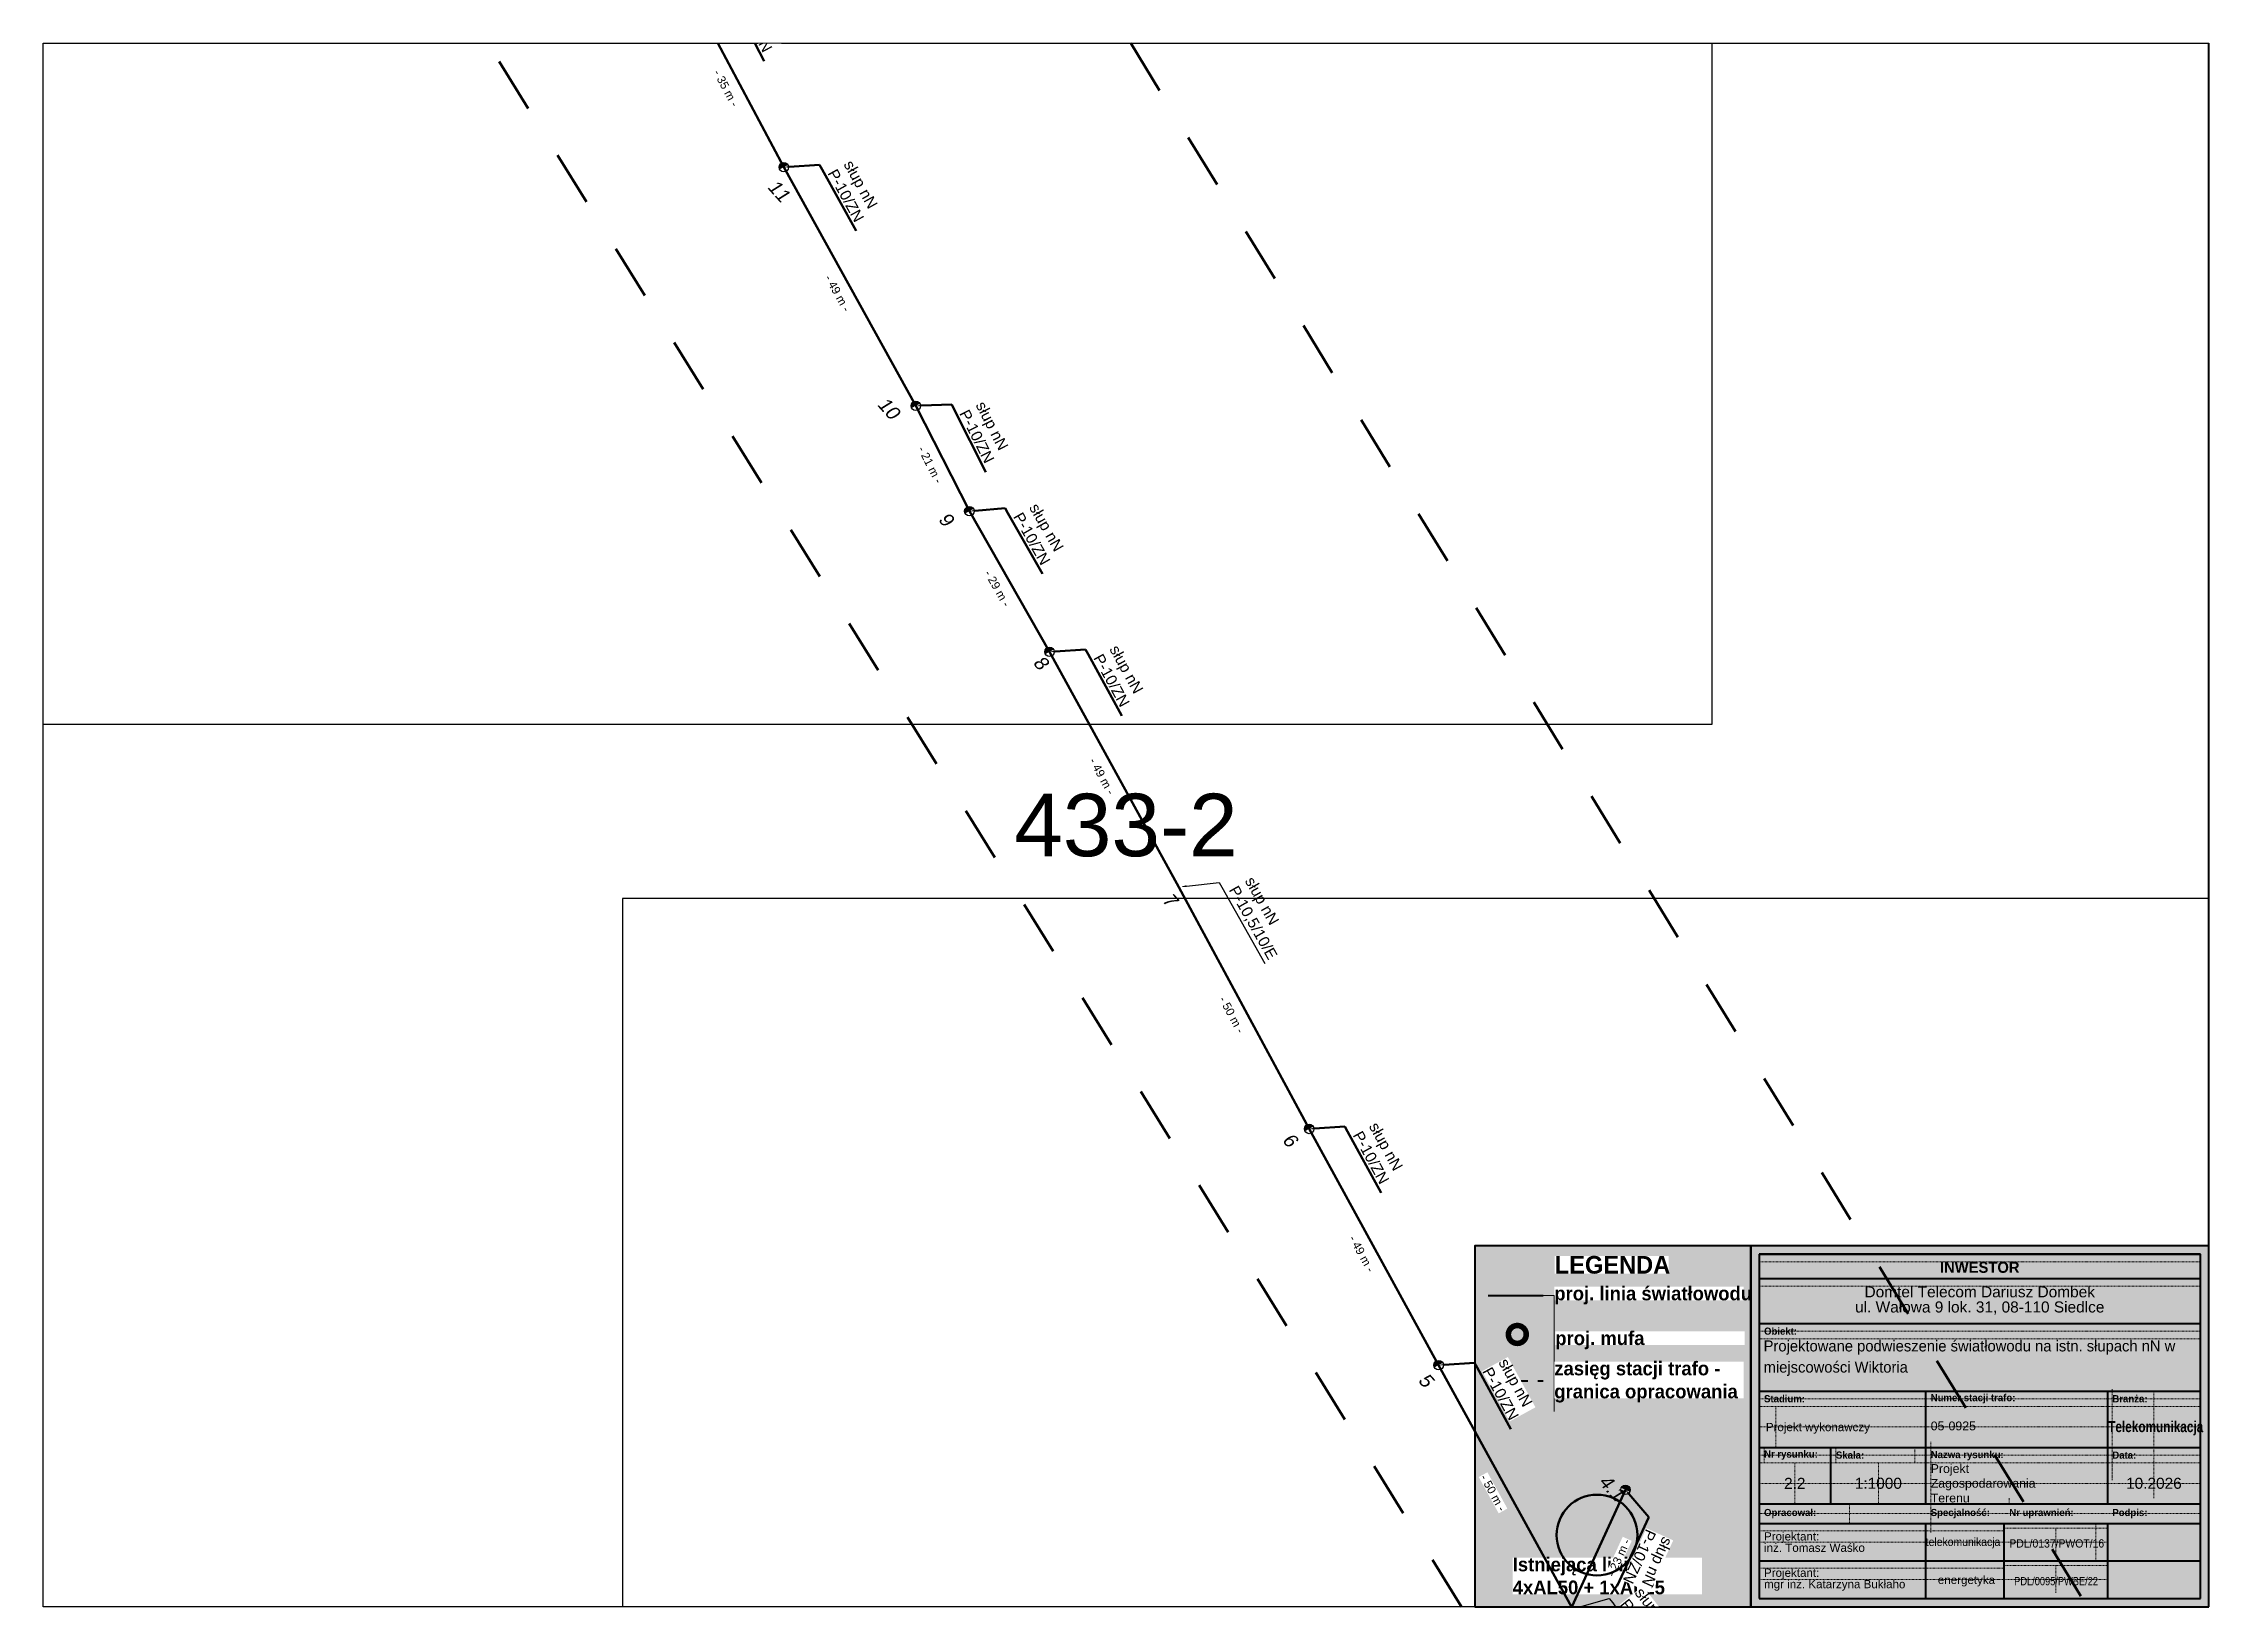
# Paper-space layout '433-2' of a CAD drawing. Header units: millimetres. Extents: x 0 to 393, y 0 to 283.
# The model-space entities are those that its viewports show. They can reach past a viewport. Long polylines and large blocks are cut down to what shows.
import ezdxf
from ezdxf import colors
from ezdxf.entities.mleader import LeaderData, LeaderLine
from ezdxf.enums import TextEntityAlignment as Align
from ezdxf.math import Vec2, Vec3

# ---------------------------------------------------------------- set-up
doc = ezdxf.new("R2010")
doc.units = ezdxf.units.MM
for name, pattern in [('4002', [2, 1, -1]), ('ACAD_ISO03W100', [30, 12, -18]), ('DGN Style 2', [0.005224, 0.003135, -0.00209])]:
    doc.linetypes.add(name, pattern=pattern)
doc.layers.add('!tele', color=30, linetype='Continuous', lineweight=50, plot=False)
doc.layers.add('@KonstrTabelki', color=253, linetype='DGN Style 2', lineweight=0, plot=False)
for name, color, linetype, lineweight in [('!trafo', 6, '4002', 50), ('@Tabelka', 7, 'Continuous', 13), ('_mm zasięg trafo', 6, 'ACAD_ISO03W100', 35), ('_numery', 7, 'Continuous', 40), ('_PRZEWIESZENIA', 6, 'Continuous', 50), ('_światłowód', 30, 'Continuous', 50)]:
    doc.layers.add(name, color=color, linetype=linetype, lineweight=lineweight)
for name, color, linetype in [('_MM mufy', 3, 'Continuous'), ('_MM opisy', 7, 'Continuous'), ('_MM slupy', 5, 'Continuous')]:
    doc.layers.add(name, color=color, linetype=linetype)
doc.layers.add('DIM', color=7, linetype='Continuous', plot=False)
doc.styles.add('BardzoMale-PrawaGora', font='arial.ttf', dxfattribs={"height": 0.0025})
doc.styles.get("Standard").update_dxf_attribs({"font": 'arial.ttf'})
doc.dimstyles.new('opis linie', dxfattribs={"dimtxt": 1.5, "dimasz": 0.18, "dimexe": 0.18, "dimexo": 0.0625, "dimgap": 2.5, "dimtad": 4, "dimdec": 0, "dimzin": 0, "dimdsep": 46, "dimtxsty": 'Standard', "dimcen": 0.09, "dimse1": 1, "dimse2": 1, "dimsd1": 1, "dimsd2": 1, "dimclrt": 256, "dimadec": 0, "dimazin": 0, "dimtfac": 1, "dimtdec": 0, "dimtofl": 0, "dimtmove": 0, "dimatfit": 3, "dimfxl": 1, "dimtfill": 1, "dimtolj": 1, "dimtzin": 0, "dimarcsym": 0})

# ---------------------------------------------------------------- blocks, each defined once
blk = doc.blocks.new('tabelka')
at = {"true_color": 0xffffff, "transparency": 33554687}
h = blk.add_hatch(color=7, dxfattribs=at)
h.dxf.hatch_style = 1
h.paths.add_polyline_path([(-83, 65.41), (0, 65.41), (0, 0), (-83, 0)])
at = {"layer": '@KonstrTabelki', "lineweight": 0}
for p, q in [((-1.5, 62.52), (-81.5, 62.52)), ((-1.5, 58.08), (-81.5, 58.08)), ((-1.5, 49.94), (-81.5, 49.94)), ((-81.5, 48.55), (-1.5, 48.55)), ((-17.47, 39.44), (-17.47, 22.94)), ((-1.5, 37.69), (-81.5, 37.69)), ((-81.5, 36.3), (-1.5, 36.3)), ((-78.46, 36.3), (-78.46, 28.86)), ((-9.93, 19.68), (-9.93, 39.08)), ((-81.5, 32.58), (-1.5, 32.58)), ((-80.6, 28.86), (-80.6, 26.08)), ((-67.58, 28.86), (-67.58, 26.08)), ((-53.27, 26.08), (-53.27, 28.86)), ((-50.39, 29.9), (-50.39, 18.64)), ((-17.47, 28.86), (-17.47, 22.94)), ((-9.93, 19.68), (-9.93, 28.86)), ((-1.5, 27.47), (-81.5, 27.47)), ((-81.5, 26.08), (-1.5, 26.08)), ((-74.99, 18.64), (-74.99, 26.08)), ((-59.88, 18.64), (-59.88, 26.08)), ((-1.5, 27.47), (-18.36, 27.47)), ((-1.5, 22.36), (-81.5, 22.36)), ((-36.15, 19.68), (-36.15, 18.64)), ((-1.5, 22.36), (-18.36, 22.36)), ((-81.5, 16.88), (-1.5, 16.88)), ((-65.11, 18.64), (-65.11, 15.11)), ((-50.39, 18.64), (-50.39, 13.41)), ((-37.05, 13.77), (-81.5, 13.77)), ((-37.05, 14.25), (-18.36, 14.25)), ((-27.71, 14.25), (-27.71, 9.31)), ((-20.43, 15.11), (-20.43, 8.31)), ((-37.05, 11.71), (-81.5, 11.71)), ((-18.36, 11.71), (-37.05, 11.71)), ((-37.05, 6.97), (-81.5, 6.97)), ((-37.05, 4.9), (-81.5, 4.9)), ((-37.05, 7.44), (-18.36, 7.44)), ((-18.36, 4.9), (-37.05, 4.9)), ((-27.71, 7.44), (-27.71, 2.5))]:
    blk.add_line(p, q, dxfattribs=at)
at = {"layer": '@KonstrTabelki'}
for points in [[(-51.29, 28.86), (-51.29, 39.08)], [(-51.29, 18.64), (-51.29, 28.86)]]:
    blk.add_lwpolyline(points, dxfattribs=at)
at = {"layer": '@Tabelka', "lineweight": 40}
for p, q in [((0, 65.41), (-83, 65.41)), ((-83, 65.41), (-83, 0)), ((-81.5, 63.91), (-1.5, 63.91)), ((-1.5, 63.91), (-81.5, 63.91)), ((-81.5, 63.91), (-81.5, 1.5)), ((-1.5, 1.5), (-1.5, 63.91)), ((0, 0), (0, 65.41)), ((-81.5, 59.47), (-1.5, 59.47)), ((-81.5, 51.33), (-1.5, 51.33)), ((-81.5, 39.08), (-1.5, 39.08)), ((-81.5, 39.08), (-18.36, 39.08)), ((-51.29, 28.86), (-51.29, 39.08)), ((-51.29, 28.86), (-51.29, 35.67)), ((-18.36, 39.08), (-18.36, 28.86)), ((-81.5, 28.86), (-18.36, 28.86)), ((-68.48, 18.64), (-68.48, 28.86)), ((-51.29, 18.64), (-51.29, 28.86)), ((-18.36, 28.86), (-1.5, 28.86)), ((-18.36, 28.86), (-18.36, 18.64)), ((-51.29, 18.64), (-51.29, 25.45)), ((-18.36, 25.45), (-18.36, 18.64)), ((-81.5, 18.64), (-1.5, 18.64)), ((-81.5, 18.64), (-1.5, 18.64)), ((-81.5, 15.11), (-1.5, 15.11)), ((-51.29, 1.5), (-51.29, 15.11)), ((-37.05, 1.5), (-37.05, 15.11)), ((-18.36, 15.11), (-18.36, 1.5)), ((-81.5, 8.31), (-1.5, 8.31)), ((-81.5, 8.31), (-1.5, 8.31)), ((-81.5, 1.5), (-1.5, 1.5)), ((-83, 0), (0, 0))]:
    blk.add_line(p, q, dxfattribs=at)
at = {"layer": '@Tabelka'}
for s, insert, char_height, attachment_point, line_spacing_factor in [('{\\fLato Light|b1|i0|c238|p34;INWESTOR}', (-41.5, 62.52), 2, 2, 0.825), ('Domtel Telecom Dariusz Dombek\\Pul. Wałowa 9 lok. 31, 08-110 Siedlce', (-41.5, 58.08), 2, 2, 0.825), ('{\\fLato Light|b1|i0|c238|p34;Obiekt:}', (-80.6, 49.94), 1.3, 4, 0.946154), ('{\\fLato Light|b1|i0|c238|p34;Branża:}', (-17.47, 37.69), 1.3, 4, 0.946154), ('Projekt wykonawczy', (-80.27, 32.34), 1.5, 4, 0.825), ('{\\fLato Light|b1|i0|c238|p34;\\W0.8;Telekomunikacja}', (-9.6, 32.34), 2, 5, 0.76875), ('{\\fLato Light|b1|i0|c238|p34;Nr rysunku:}', (-80.6, 27.47), 1.3, 4, 0.946154), ('{\\fLato Light|b1|i0|c238|p34;Skala:}', (-67.58, 27.47), 1.3, 4, 0.946154), ('{\\fLato Light|b1|i0|c238|p34;Nazwa rysunku:}', (-50.39, 27.38), 1.3, 4, 0.946154), ('{\\fLato Light|b1|i0|c238|p34;Data:}', (-17.47, 27.47), 1.3, 4, 0.946154), ('10.2026', (-9.93, 22.36), 2, 5, 0.825), ('{\\fLato Light|b1|i0|c238|p34;Opracował:}', (-80.6, 16.88), 1.3, 4, 0.946154), ('{\\fLato Light|b1|i0|c238|p34;Specjalność:}', (-50.39, 16.88), 1.3, 4, 0.946154), ('{\\fLato Light|b1|i0|c238|p34;Nr uprawnień:}', (-36.15, 16.88), 1.3, 4, 0.946154), ('{\\fLato Light|b1|i0|c238|p34;Podpis:}', (-17.47, 16.88), 1.3, 4, 0.946154)]:
    blk.add_mtext(s, dxfattribs=dict(at, insert=insert, char_height=char_height, attachment_point=attachment_point, line_spacing_factor=line_spacing_factor))
for s, insert, char_height, width, attachment_point, line_spacing_factor in [('{\\fLato Light|b1|i0|c238|p34;Stadium:}', (-80.6, 37.69), 1.3, 8.6456, 4, 0.946154), ('{\\fLato Light|b1|i0|c238|p34;Numer stacji trafo:}', (-50.39, 37.69), 1.3, 16.1141, 4, 0.946154), ('Projektant:\\Pinż. Tomasz Waśko', (-80.6, 11.71), 1.5, 27.9275, 4, 0.825), ('{\\W0.9;telekomunikacja}', (-44.53, 11.53), 1.5, 22.915, 5, 0.825), ('{\\W0.9;PDL/0137/PWOT/16}', (-27.54, 11.46), 1.5, 22.915, 5, 0.825), ('Projektant:\\Pmgr inż. Katarzyna Bukłaho', (-80.6, 4.9), 1.5, 27.9275, 4, 0.825), ('energetyka', (-43.91, 4.64), 1.5, 22.915, 5, 0.825), ('{\\W0.8;PDL/0095/PWBE/22}', (-27.66, 4.62), 1.5, 22.915, 5, 0.825)]:
    blk.add_mtext(s, dxfattribs=dict(at, insert=insert, char_height=char_height, width=width, attachment_point=attachment_point, line_spacing_factor=line_spacing_factor))
blk = doc.blocks.new('mufa')
at = {"layer": '_MM mufy'}
h = blk.add_hatch(color=256, dxfattribs=at)
h.dxf.hatch_style = 1
h.paths.add_polyline_path([(2.15, 0.12, 1), (-2.1, -0.05, 1)])
h.paths.add_polyline_path([(-1.1, -0.01, -1), (1.15, 0.08, -1)], flags=16)
h.paths.add_polyline_path([(-0.83, 0, -1), (0.88, 0.07, -1)], flags=0)
blk = doc.blocks.new('legenda')
at = {"true_color": 0xffffff, "transparency": 33554687}
h = blk.add_hatch(color=7, dxfattribs=at)
h.dxf.hatch_style = 1
h.paths.add_polyline_path([(-50, 65.41), (0, 65.41), (0, 0), (-50, 0)])
at = {"lineweight": 40}
blk.add_lwpolyline([(0, 65.41), (-50, 65.41), (-50, 0)], dxfattribs=at)
at = {"layer": '_mm zasięg trafo', "lineweight": 40, "ltscale": 0.1}
blk.add_lwpolyline([(-47.62, 40.95), (-37.62, 40.95)], dxfattribs=at)
at = {"layer": '_światłowód', "lineweight": 40}
blk.add_lwpolyline([(-47.62, 56.41), (-37.62, 56.41)], dxfattribs=at)
at = {"layer": '_mm zasięg trafo'}
blk.add_blockref('mufa', (-42.35, 49.31), dxfattribs=at)
at = {"layer": '_mm zasięg trafo', "bg_fill": 3, "box_fill_scale": 1, "bg_fill_color": 256, "bg_fill_transparency": 0}
for s, width, heights, insert, char_height, attachment_point in [('{\\fLato Light|b1|i0|c238|p34;\\C7;LEGENDA}', 20.65, [-3.27], (-35.53, 63.58), 3.2, 1), ('\\pxt4;{\\fLato Light|b1|i0|c238|p34;\\C7;proj. linia światłowodu}', 34.3358, [0], (-35.62, 56.41), 2.5, 4)]:
    blk.add_mtext_dynamic_manual_height_columns(s, width=width, gutter_width=1, heights=heights, dxfattribs=dict(at, insert=insert, char_height=char_height, attachment_point=attachment_point))
at = {"layer": 'Defpoints', "color": 252, "lineweight": 0, "true_color": 0x939598}
blk.add_lwpolyline([(-37.62, 56.41), (-35.62, 56.41), (-35.62, 35.41)], dxfattribs=at)
at = {"layer": '_mm zasięg trafo', "char_height": 2.5, "attachment_point": 4, "bg_fill": 3, "box_fill_scale": 1, "bg_fill_color": 256, "bg_fill_transparency": 0}
for s, heights, insert in [('\\pxt4;{\\fLato Light|b1|i0|c238|p34;\\C7;proj. mufa}', [0], (-35.44, 48.3)), ('\\pxt4;{\\fLato Light|b1|i0|c238|p34;\\C7;zasięg stacji trafo - granica opracowania}', [-7.36], (-35.62, 40.72))]:
    blk.add_mtext_dynamic_manual_height_columns(s, width=34.3358, gutter_width=1, heights=heights, dxfattribs=dict(at, insert=insert))
at = {"lineweight": 40}
blk.add_lwpolyline([(-50, 0), (0, 0), (0, 65.41)], dxfattribs=at)
at = {"layer": '_mm zasięg trafo', "insert": (-43.16, 5.56), "char_height": 2.5, "attachment_point": 4, "bg_fill": 3, "box_fill_scale": 1, "bg_fill_color": 256, "bg_fill_transparency": 0}
blk.add_mtext_dynamic_manual_height_columns('\\pxt4;{\\fLato Light|b1|i0|c238|p34;\\C7;Istniejąca linia:\\P4xAL50 + 1xAL25}', width=34.3358, gutter_width=1, heights=[-6.79], dxfattribs=at)
blk = doc.blocks.new('ZN')
at = {"layer": '_MM slupy', "transparency": 33554687}
h = blk.add_hatch(color=256, dxfattribs=at)
h.dxf.hatch_style = 1
h.paths.add_polyline_path([(0, -0.86), (0, 0.86, 1)])
at = {"layer": '_MM slupy'}
blk.add_circle((0, 0), 0.857, dxfattribs=at)
blk = doc.blocks.new('*D342')
at = {"layer": 'Defpoints', "color": 0}
for p in [(7544356.3, 5808040.19), (7544356.91, 5808040.63), (7544385.84, 5807999.73)]:
    blk.add_point(p, dxfattribs=at)
at = {"layer": 'DIM', "insert": (7544369.04, 5808018.48), "char_height": 1.5, "attachment_point": 5, "rotation": 306.1333, "bg_fill": 3, "box_fill_scale": 1.1, "bg_fill_color": 9, "bg_fill_true_color": 13158600, "bg_fill_transparency": 0}
blk.add_mtext('\\A1;- 50 m -', dxfattribs=at)
blk = doc.blocks.new('*D343')
at = {"layer": 'Defpoints', "color": 0}
for p in [(7544366.04, 5808061.48), (7544366.72, 5808061.17), (7544356.3, 5808040.19)]:
    blk.add_point(p, dxfattribs=at)
at = {"layer": 'DIM', "insert": (7544364.82, 5808049.16), "char_height": 1.5, "attachment_point": 5, "rotation": 65.4163, "bg_fill": 3, "box_fill_scale": 1.1, "bg_fill_color": 9, "bg_fill_true_color": 13158600, "bg_fill_transparency": 0}
blk.add_mtext('\\A1;- 23 m -', dxfattribs=at)
blk = doc.blocks.new('*D344')
at = {"layer": 'Defpoints', "color": 0}
for p in [(7544332.85, 5808084.43), (7544332.19, 5808084.07), (7544356.3, 5808040.19)]:
    blk.add_point(p, dxfattribs=at)
at = {"layer": 'DIM', "insert": (7544342.04, 5808060.92), "char_height": 1.5, "attachment_point": 5, "rotation": 298.7867, "bg_fill": 3, "box_fill_scale": 1.1, "bg_fill_color": 9, "bg_fill_true_color": 13158600, "bg_fill_transparency": 0}
blk.add_mtext('\\A1;- 50 m -', dxfattribs=at)
blk = doc.blocks.new('*D345')
at = {"layer": 'Defpoints', "color": 0}
for p in [(7544308.7, 5808126.88), (7544309.36, 5808127.24), (7544332.19, 5808084.07)]:
    blk.add_point(p, dxfattribs=at)
at = {"layer": 'DIM', "insert": (7544318.24, 5808104.26), "char_height": 1.5, "attachment_point": 5, "rotation": 298.7537, "bg_fill": 3, "box_fill_scale": 1.1, "bg_fill_color": 9, "bg_fill_true_color": 13158600, "bg_fill_transparency": 0}
blk.add_mtext('\\A1;- 49 m -', dxfattribs=at)
blk = doc.blocks.new('*D346')
at = {"layer": 'Defpoints', "color": 0}
for p in [(7544285.08, 5808170.69), (7544285.74, 5808171.05), (7544308.7, 5808126.88)]:
    blk.add_point(p, dxfattribs=at)
at = {"layer": 'DIM', "insert": (7544294.68, 5808147.59), "char_height": 1.5, "attachment_point": 5, "rotation": 298.3312, "bg_fill": 3, "box_fill_scale": 1.1, "bg_fill_color": 9, "bg_fill_true_color": 13158600, "bg_fill_transparency": 0}
blk.add_mtext('\\A1;- 50 m -', dxfattribs=at)
blk = doc.blocks.new('*D347')
at = {"layer": 'Defpoints', "color": 0}
for p in [(7544262.32, 5808213.73), (7544261.66, 5808213.37), (7544285.08, 5808170.69)]:
    blk.add_point(p, dxfattribs=at)
at = {"layer": 'DIM', "insert": (7544271.16, 5808190.82), "char_height": 1.5, "attachment_point": 5, "rotation": 298.7551, "bg_fill": 3, "box_fill_scale": 1.1, "bg_fill_color": 9, "bg_fill_true_color": 13158600, "bg_fill_transparency": 0}
blk.add_mtext('\\A1;- 49 m -', dxfattribs=at)
blk = doc.blocks.new('*D348')
at = {"layer": 'Defpoints', "color": 0}
for p in [(7544247.12, 5808238.87), (7544247.77, 5808239.24), (7544261.66, 5808213.37)]:
    blk.add_point(p, dxfattribs=at)
at = {"layer": 'DIM', "insert": (7544252.2, 5808224.87), "char_height": 1.5, "attachment_point": 5, "rotation": 299.6916, "bg_fill": 3, "box_fill_scale": 1.1, "bg_fill_color": 9, "bg_fill_true_color": 13158600, "bg_fill_transparency": 0}
blk.add_mtext('\\A1;- 29 m -', dxfattribs=at)
blk = doc.blocks.new('*D349')
at = {"layer": 'Defpoints', "color": 0}
for p in [(7544237.41, 5808257.96), (7544238.08, 5808258.3), (7544247.12, 5808238.87)]:
    blk.add_point(p, dxfattribs=at)
at = {"layer": 'DIM', "insert": (7544240.03, 5808247.28), "char_height": 1.5, "attachment_point": 5, "rotation": 296.9599, "bg_fill": 3, "box_fill_scale": 1.1, "bg_fill_color": 9, "bg_fill_true_color": 13158600, "bg_fill_transparency": 0}
blk.add_mtext('\\A1;- 21 m -', dxfattribs=at)
blk = doc.blocks.new('*D350')
at = {"layer": 'Defpoints', "color": 0}
for p in [(7544213.48, 5808301.22), (7544214.14, 5808301.58), (7544237.41, 5808257.96)]:
    blk.add_point(p, dxfattribs=at)
at = {"layer": 'DIM', "insert": (7544223.24, 5808278.37), "char_height": 1.5, "attachment_point": 5, "rotation": 298.9499, "bg_fill": 3, "box_fill_scale": 1.1, "bg_fill_color": 9, "bg_fill_true_color": 13158600, "bg_fill_transparency": 0}
blk.add_mtext('\\A1;- 49 m -', dxfattribs=at)
blk = doc.blocks.new('*D351')
at = {"layer": 'Defpoints', "color": 0}
for p in [(7544197, 5808332.23), (7544197.66, 5808332.58), (7544213.48, 5808301.22)]:
    blk.add_point(p, dxfattribs=at)
at = {"layer": 'DIM', "insert": (7544203.02, 5808315.54), "char_height": 1.5, "attachment_point": 5, "rotation": 297.988, "bg_fill": 3, "box_fill_scale": 1.1, "bg_fill_color": 9, "bg_fill_true_color": 13158600, "bg_fill_transparency": 0}
blk.add_mtext('\\A1;- 35 m -', dxfattribs=at)
blk = doc.blocks.new('q')
at = {"layer": '_MM slupy'}
blk.add_blockref('ZN', (0, 0), dxfattribs=at)
at = {"layer": '_MM opisy'}
ml = blk.add_multileader_mtext('Standard', dxfattribs=at)
ml.set_content('\\pxql;słup nN\\PP-10/ZN', color=256)
ml.set_leader_properties()
ml.build(insert=Vec2(0, 0))
ml.multileader.update_dxf_attribs({"has_text_frame": 1, "text_left_attachment_type": 5, "text_right_attachment_type": 5, "dogleg_length": 1, "arrow_head_size": 1})
ctx = ml.context
ctx.base_point, ctx.char_height, ctx.arrow_head_size, ctx.landing_gap_size, ctx.plane_origin = Vec3(3.75, 5.9), 2, 1, 1, Vec3(1.72, -1.42)
ctx.left_attachment, ctx.right_attachment = 5, 5
notes = []
notes.append((ctx, [(0, (1, 1, 0), (2.75, 5.9), (1, 0), 1, [(0, [(0, 0), (2.75, 5.9)], 0, [])])]))
ctx.mtext.insert, ctx.mtext.flow_direction = Vec3(4.75, 11.7), 5
ctx.mtext.has_bg_fill, ctx.mtext.bg_color, ctx.mtext.bg_scale_factor, ctx.mtext.bg_transparency, ctx.mtext.use_window_bg_color = 1, -1023410175, 1, 0, 1
for ctx, leaders in notes:
    for number, flags, end, landing, length, lines in leaders:
        leader = LeaderData()
        leader.index, (leader.has_last_leader_line, leader.has_dogleg_vector, leader.attachment_direction) = number, flags
        leader.last_leader_point, leader.dogleg_vector, leader.dogleg_length = Vec3(end), Vec3(landing), length
        for number, points, colour, breaks in lines:
            line = LeaderLine()
            line.index, line.vertices, line.color, line.breaks = number, Vec3.list(points), colors.encode_raw_color(colour), breaks
            leader.lines.append(line)
        ctx.leaders.append(leader)

msp = doc.modelspace()

# ---------------------------------------------------------------- linework, layer by layer
at = {"layer": '!tele'}
for points in [[(7544134.27, 5808446.42), (7544153.77, 5808410.25), (7544175.9, 5808370.26), (7544197, 5808332.23), (7544213.48, 5808301.22), (7544237.41, 5808257.96), (7544247.12, 5808238.87), (7544261.66, 5808213.37), (7544285.08, 5808170.69), (7544308.7, 5808126.88), (7544332.19, 5808084.07), (7544356.3, 5808040.19)], [(7544366.04, 5808061.48), (7544356.3, 5808040.19), (7544385.84, 5807999.73), (7544420.59, 5807952.48), (7544444.7, 5807919.58)]]:
    msp.add_lwpolyline(points, dxfattribs=at)
at = {"layer": '!trafo', "ltscale": 10}
msp.add_lwpolyline([(7544082.13, 5808448.38), (7544167.59, 5808501.43), (7544481.87, 5807987.87), (7544782.88, 5807592.58), (7544936.53, 5807377.47), (7545050.37, 5807475.25), (7545086.68, 5807419.38), (7544929.65, 5807282.21), (7544686.61, 5807553.19), (7544696.16, 5807510.34), (7544647.98, 5807511.04), (7544607.69, 5807611.16), (7544447.06, 5807862.58)], close=True, dxfattribs=at)

# ---------------------------------------------------------------- next in the draw order: block references
at = {"layer": '!tele'}
for p, rotation in [((7544197, 5808332.23), 297.9880294920232), ((7544213.48, 5808301.22), 298.949916353266), ((7544237.41, 5808257.96), 296.9598581929247), ((7544261.66, 5808213.37), 298.7551077201439), ((7544308.7, 5808126.88), 298.7537339328903), ((7544332.19, 5808084.07), 298.7867285237662), ((7544366.04, 5808061.48), 245.416294752636)]:
    msp.add_blockref('q', p, dxfattribs=dict(at, rotation=rotation))

# ---------------------------------------------------------------- next in the draw order: leaders
at = {"layer": '_MM opisy'}
ml = msp.add_multileader_mtext('Standard', dxfattribs=at)
ml.set_content('\\pxql;słup nN\\PP-10,5/10/E', color=256)
ml.set_leader_properties()
ml.build(insert=Vec2(0, 0))
ml.multileader.update_dxf_attribs({"has_text_frame": 1, "text_left_attachment_type": 5, "text_right_attachment_type": 5, "dogleg_length": 1, "arrow_head_size": 1})
ctx = ml.context
ctx.base_point, ctx.char_height, ctx.arrow_head_size, ctx.landing_gap_size, ctx.plane_origin, ctx.plane_x_axis, ctx.plane_y_axis = Vec3(7544292.88, 5808170.7), 2, 1, 1, Vec3(7544285.08, 5808168.59), Vec3(0.491013, -0.871152), Vec3(0.871152, 0.491013)
ctx.left_attachment, ctx.right_attachment = 5, 5
notes = []
notes.append((ctx, [(0, (1, 1, 0), (7544292.39, 5808171.57), (0.491013, -0.871152), 1, [(0, [(7544285.48, 5808170.78), (7544292.39, 5808171.57)], 0, [])])]))
ctx.mtext.insert, ctx.mtext.text_direction, ctx.mtext.flow_direction = Vec3(7544298.74, 5808172.85), Vec3(0.491013, -0.871152), 5
ctx.mtext.has_bg_fill, ctx.mtext.bg_color, ctx.mtext.bg_scale_factor, ctx.mtext.bg_transparency, ctx.mtext.use_window_bg_color = 1, -1023410175, 1, 0, 1
for ctx, leaders in notes:
    for number, flags, end, landing, length, lines in leaders:
        leader = LeaderData()
        leader.index, (leader.has_last_leader_line, leader.has_dogleg_vector, leader.attachment_direction) = number, flags
        leader.last_leader_point, leader.dogleg_vector, leader.dogleg_length = Vec3(end), Vec3(landing), length
        for number, points, colour, breaks in lines:
            line = LeaderLine()
            line.index, line.vertices, line.color, line.breaks = number, Vec3.list(points), colors.encode_raw_color(colour), breaks
            leader.lines.append(line)
        ctx.leaders.append(leader)

# ---------------------------------------------------------------- next in the draw order: block references
at = {"layer": '!tele', "rotation": 299.6916189465366}
msp.add_blockref('q', (7544247.12, 5808238.87), dxfattribs=at)

# ---------------------------------------------------------------- next in the draw order: leaders
at = {"layer": '_MM opisy'}
ml = msp.add_multileader_mtext('Standard', dxfattribs=at)
ml.set_content('\\pxql;słup nN\\PRPK-10,5/10/E', color=256)
ml.set_leader_properties()
ml.build(insert=Vec2(0, 0))
ml.multileader.update_dxf_attribs({"has_text_frame": 1, "text_left_attachment_type": 5, "text_right_attachment_type": 5, "dogleg_length": 1, "arrow_head_size": 1})
ctx = ml.context
ctx.base_point, ctx.char_height, ctx.arrow_head_size, ctx.landing_gap_size, ctx.plane_origin, ctx.plane_x_axis, ctx.plane_y_axis = Vec3(7544363.74, 5808040.96), 2, 1, 1, Vec3(7544356.36, 5808037.67), Vec3(0.619491, -0.785004), Vec3(0.785004, 0.619491)
ctx.left_attachment, ctx.right_attachment = 5, 5
notes = []
notes.append((ctx, [(0, (1, 1, 0), (7544363.12, 5808041.74), (0.619491, -0.785004), 1, [(0, [(7544356.41, 5808039.9), (7544363.12, 5808041.74)], 0, [])])]))
ctx.mtext.insert, ctx.mtext.text_direction, ctx.mtext.flow_direction = Vec3(7544369.19, 5808043.99), Vec3(0.619491, -0.785004), 5
ctx.mtext.has_bg_fill, ctx.mtext.bg_color, ctx.mtext.bg_scale_factor, ctx.mtext.bg_transparency, ctx.mtext.use_window_bg_color = 1, -1023410175, 1, 0, 1
for ctx, leaders in notes:
    for number, flags, end, landing, length, lines in leaders:
        leader = LeaderData()
        leader.index, (leader.has_last_leader_line, leader.has_dogleg_vector, leader.attachment_direction) = number, flags
        leader.last_leader_point, leader.dogleg_vector, leader.dogleg_length = Vec3(end), Vec3(landing), length
        for number, points, colour, breaks in lines:
            line = LeaderLine()
            line.index, line.vertices, line.color, line.breaks = number, Vec3.list(points), colors.encode_raw_color(colour), breaks
            leader.lines.append(line)
        ctx.leaders.append(leader)

# ---------------------------------------------------------------- next in the draw order: dimensions: what is measured, and where the dimension line sits
at = {"layer": 'DIM'}
dim = msp.add_aligned_dim(p1=(7544385.84, 5807999.73), p2=(7544356.3, 5808040.19), distance=-0.75, dimstyle='opis linie', override={"dimpost": '- <> m -'}, dxfattribs=at)
dim.commit()
dim.dimension.update_dxf_attribs({"geometry": '*D342', "text_midpoint": (7544369.04, 5808018.48)})

# ---------------------------------------------------------------- next in the draw order: dimensions: what is measured, and where the dimension line sits
dim = msp.add_aligned_dim(p1=(7544356.3, 5808040.19), p2=(7544366.04, 5808061.48), distance=-0.75, dimstyle='opis linie', override={"dimpost": '- <> m -'}, dxfattribs=at)
dim.commit()
dim.dimension.update_dxf_attribs({"geometry": '*D343', "text_midpoint": (7544364.82, 5808049.16)})

# ---------------------------------------------------------------- next in the draw order: texts
at = {"layer": '_numery', "oblique": 10}
msp.add_text('4.1', height=2.5, rotation=311.9867, dxfattribs=at).set_placement((7544361.03, 5808062.84))

# ---------------------------------------------------------------- next in the draw order: dimensions: what is measured, and where the dimension line sits
at = {"layer": 'DIM'}
dim = msp.add_aligned_dim(p1=(7544356.3, 5808040.19), p2=(7544332.19, 5808084.07), distance=-0.75, dimstyle='opis linie', override={"dimpost": '- <> m -'}, dxfattribs=at)
dim.commit()
dim.dimension.update_dxf_attribs({"geometry": '*D344', "text_midpoint": (7544342.04, 5808060.92)})

# ---------------------------------------------------------------- next in the draw order: linework, layer by layer
at = {"layer": '_PRZEWIESZENIA', "color": 3}
msp.add_circle((7544360.89, 5808053.26, 122.55), 7.32, dxfattribs=at)

# ---------------------------------------------------------------- next in the draw order: dimensions: what is measured, and where the dimension line sits
at = {"layer": 'DIM'}
dim = msp.add_aligned_dim(p1=(7544332.19, 5808084.07), p2=(7544308.7, 5808126.88), distance=-0.75, dimstyle='opis linie', override={"dimpost": '- <> m -'}, dxfattribs=at)
dim.commit()
dim.dimension.update_dxf_attribs({"geometry": '*D345', "text_midpoint": (7544318.24, 5808104.26)})

# ---------------------------------------------------------------- next in the draw order: texts
at = {"layer": '_numery', "oblique": 10}
msp.add_text('5', height=2.5, rotation=311.9867, dxfattribs=at).set_placement((7544328.33, 5808081.23))

# ---------------------------------------------------------------- next in the draw order: dimensions: what is measured, and where the dimension line sits
at = {"layer": 'DIM'}
dim = msp.add_aligned_dim(p1=(7544308.7, 5808126.88), p2=(7544285.08, 5808170.69), distance=-0.75, dimstyle='opis linie', override={"dimpost": '- <> m -'}, dxfattribs=at)
dim.commit()
dim.dimension.update_dxf_attribs({"geometry": '*D346', "text_midpoint": (7544294.68, 5808147.59)})

# ---------------------------------------------------------------- next in the draw order: linework, layer by layer
at = {"layer": 'Defpoints', "color": 4}
msp.add_lwpolyline([(7544184.25, 5807885.28), (7544576.76, 5807885.28), (7544576.76, 5808168.68), (7544184.25, 5808168.68)], close=True, dxfattribs=at)

# ---------------------------------------------------------------- next in the draw order: texts
at = {"layer": '_numery', "oblique": 10}
msp.add_text('6', height=2.5, rotation=311.9867, dxfattribs=at).set_placement((7544303.69, 5808124.78))

# ---------------------------------------------------------------- next in the draw order: dimensions: what is measured, and where the dimension line sits
at = {"layer": 'DIM'}
dim = msp.add_aligned_dim(p1=(7544285.08, 5808170.69), p2=(7544261.66, 5808213.37), distance=-0.75, dimstyle='opis linie', override={"dimpost": '- <> m -'}, dxfattribs=at)
dim.commit()
dim.dimension.update_dxf_attribs({"geometry": '*D347', "text_midpoint": (7544271.16, 5808190.82)})

# ---------------------------------------------------------------- next in the draw order: texts
at = {"layer": '_numery', "oblique": 10}
msp.add_text('7', height=2.5, rotation=311.9867, dxfattribs=at).set_placement((7544281.91, 5808168.28))
at = {"layer": 'Defpoints', "color": 4}
msp.add_text('433-2', height=11.336, dxfattribs=at).set_placement((7544275.51, 5808181.98), align=Align.MIDDLE_CENTER)

# ---------------------------------------------------------------- next in the draw order: dimensions: what is measured, and where the dimension line sits
at = {"layer": 'DIM'}
dim = msp.add_aligned_dim(p1=(7544261.66, 5808213.37), p2=(7544247.12, 5808238.87), distance=-0.75, dimstyle='opis linie', override={"dimpost": '- <> m -'}, dxfattribs=at)
dim.commit()
dim.dimension.update_dxf_attribs({"geometry": '*D348', "text_midpoint": (7544252.2, 5808224.87)})

# ---------------------------------------------------------------- next in the draw order: texts
at = {"layer": '_numery', "oblique": 10}
msp.add_text('8', height=2.5, rotation=311.9867, dxfattribs=at).set_placement((7544258.53, 5808211.3))

# ---------------------------------------------------------------- next in the draw order: dimensions: what is measured, and where the dimension line sits
at = {"layer": 'DIM'}
dim = msp.add_aligned_dim(p1=(7544247.12, 5808238.87), p2=(7544237.41, 5808257.96), distance=-0.75, dimstyle='opis linie', override={"dimpost": '- <> m -'}, dxfattribs=at)
dim.commit()
dim.dimension.update_dxf_attribs({"geometry": '*D349', "text_midpoint": (7544240.03, 5808247.28)})

# ---------------------------------------------------------------- next in the draw order: texts
at = {"layer": '_numery', "oblique": 10}
msp.add_text('9', height=2.5, rotation=311.9867, dxfattribs=at).set_placement((7544241.35, 5808237.28))

# ---------------------------------------------------------------- next in the draw order: dimensions: what is measured, and where the dimension line sits
at = {"layer": 'DIM'}
dim = msp.add_aligned_dim(p1=(7544237.41, 5808257.96), p2=(7544213.48, 5808301.22), distance=-0.75, dimstyle='opis linie', override={"dimpost": '- <> m -'}, dxfattribs=at)
dim.commit()
dim.dimension.update_dxf_attribs({"geometry": '*D350', "text_midpoint": (7544223.24, 5808278.37)})

# ---------------------------------------------------------------- next in the draw order: texts
at = {"layer": '_numery', "oblique": 10}
for s, p in [('11', (7544210.38, 5808297.55)), ('10', (7544230.29, 5808258.13))]:
    msp.add_text(s, height=2.5, rotation=311.9867, dxfattribs=at).set_placement(p)

# ---------------------------------------------------------------- next in the draw order: dimensions: what is measured, and where the dimension line sits
at = {"layer": 'DIM'}
dim = msp.add_aligned_dim(p1=(7544213.48, 5808301.22), p2=(7544197, 5808332.23), distance=-0.75, dimstyle='opis linie', override={"dimpost": '- <> m -'}, dxfattribs=at)
dim.commit()
dim.dimension.update_dxf_attribs({"geometry": '*D351', "text_midpoint": (7544203.02, 5808315.54)})

# ---------------------------------------------------------------- next in the draw order: linework, layer by layer
at = {"layer": 'Defpoints', "color": 4}
for points in [[(7543989.25, 5808200.28), (7544381.76, 5808200.28), (7544381.76, 5808483.68), (7543989.25, 5808483.68)], [(7544079.25, 5808040.28), (7544471.76, 5808040.28), (7544471.76, 5808323.68), (7544079.25, 5808323.68)]]:
    msp.add_lwpolyline(points, close=True, dxfattribs=at)

psp = doc.layouts.new('433-2')

# ---------------------------------------------------------------- linework, layer by layer
psp.add_lwpolyline([(0, 283.4), (392.51, 283.4), (392.51, 0), (0, 0)], close=True)

# ---------------------------------------------------------------- block references
psp.add_blockref('tabelka', (392.51, 0))

# ---------------------------------------------------------------- texts
at = {"color": 18, "true_color": 0x000000, "insert": (311.83, 48.27), "char_height": 2, "width": 76.9558, "attachment_point": 1, "line_spacing_factor": 0.825, "style": 'BardzoMale-PrawaGora'}
psp.add_mtext('\\pxsm1.15,ql;{\\fLato Light|b0|i0|c238|p34;\\C256;Projektowane podwieszenie światłowodu na istn. słupach nN w miejscowości Wiktoria}', dxfattribs=at)
at = {"color": 1, "char_height": 1.6, "width": 26.3577, "attachment_point": 4}
for s, insert in [('{\\C18;\\c0;05-0925}', (342.12, 32.76, 1)), ('{\\C18;\\c0;Projekt Zagospodarowania Terenu}', (342.12, 22.36, 1))]:
    psp.add_mtext(s, dxfattribs=dict(at, insert=insert))
at = {"char_height": 2, "attachment_point": 5, "line_spacing_factor": 0.825}
for s, insert in [('2.2', (317.48, 22.36)), ('1:1000', (332.63, 22.36))]:
    psp.add_mtext(s, dxfattribs=dict(at, insert=insert))

# ---------------------------------------------------------------- next in the draw order: block references
psp.add_blockref('legenda', (309.51, 0))

# ---------------------------------------------------------------- next in the draw order: viewports
at = {"layer": '0'}
psp.add_viewport(center=(196.25, 141.7), size=(392.51, 283.3984), view_center_point=(7544275.51, 5808181.98), view_height=283.3984, dxfattribs=at)

doc.saveas('drawing.dxf')
